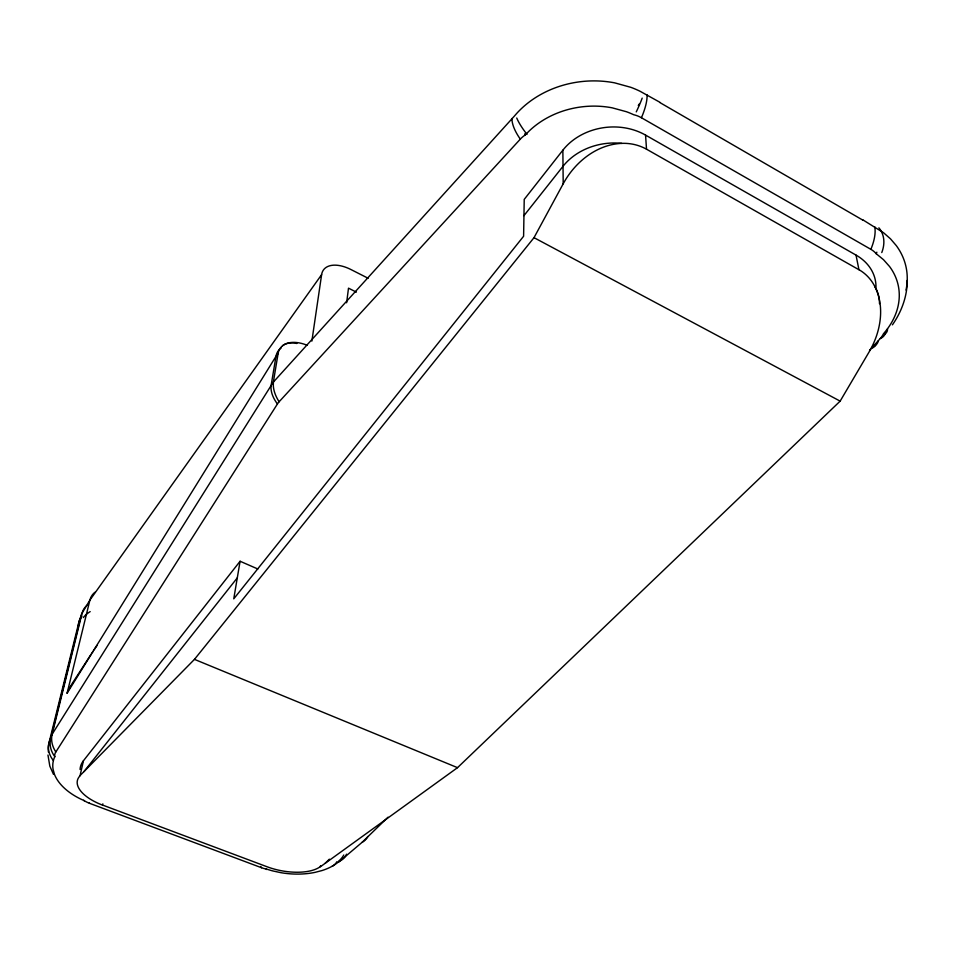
<?xml version="1.0" encoding="UTF-8"?>
<svg xmlns="http://www.w3.org/2000/svg" width="955" height="955" viewBox="0 0 955 955"><rect width="100%" height="100%" fill="white"/><g stroke="black" fill="none" stroke-linecap="round" stroke-linejoin="round"><path stroke-width="1.43" d="M907.214 280.495C907.286 296.396 901.472 311.915 892.412 324.843M320.51 865.815L320.414 866.746L457.517 767.665L840.149 401.136L869.169 351.834C880.57 332.495 885.273 307.116 874.78 286.393A51.988 45.398 -55.8 0 0 858.987 269.692M346.629 302.771L348.503 288.159L356.37 292.123M311.867 341.09L321.62 274.646A30.918 17.369 36.8 0 1 350.903 269.525L368.164 278.275M296.945 343.478A32.924 18.993 42.6 0 0 282.584 345.71L281.522 346.665A32.84 19.709 36.7 0 0 278.108 353.481L273.381 381.928L52.155 734.216A27.444 16.378 10.9 0 0 50.627 738.704A27.194 23.242 12.9 0 0 54.865 756.718M257.826 568.989L240.087 561.254L233.76 598.833L523.603 236.255L524.223 199.404L562.865 150.186A58.601 48.884 -6.3 0 1 645.556 135.097L856.014 255.092A57.085 43.548 -12.3 0 1 875.998 287.133M102.842 803.871L102.579 805.053L267.46 866.913A40.456 18.014 10.6 0 0 320.259 866.686M240.087 561.254L83.455 760.729L80.065 775.567L194.462 659.368L534.012 237.664L563.199 183.802C574.803 162.255 596.612 144.432 621.777 143.369A54.507 50.03 -62.1 0 1 646.559 149.219L858.951 269.74L856.014 255.092M50.627 738.704L80.698 617.228A63.496 40.814 10.8 0 0 78.131 628.187M281.164 347.966A32.912 20.198 32.9 0 0 275.983 356.358L67.101 693.223L89.913 600.074A25.845 19.016 32.1 0 1 94.927 592.255M67.101 693.223L67.614 691.814A18.563 3.689 -67.1 0 1 70.515 686.43M876.857 252.204L876.272 253.767L883.53 259.724L889.511 266.457A81.163 61.645 -12 0 1 886.968 329.463A80.936 61.466 -12 0 1 883.506 333.701A26.382 19.625 -12.6 0 1 880.307 338.488L869.539 350.33M70.539 686.287L70.968 685.559A68.45 13.895 -67.3 0 1 72.007 683.804L91.167 654.199M876.272 253.767A27.241 20.819 -14.1 0 0 870.865 249.327L641.426 117.74A27.958 23.672 -8.1 0 0 633.666 114.719A83.574 69.87 -5.2 0 0 626.48 111.735L612.155 107.82A83.574 69.87 -5.2 0 0 525.417 134.846A27.504 23.35 -2.5 0 0 520.32 139.132L279.111 401.78A24.042 17.835 8.8 0 0 277.439 403.953L55.438 752.612A19.709 11.639 10.8 0 0 54.757 756.778A59.365 35.001 10 0 0 53.408 760.538A59.64 35.168 10 0 0 53.086 769.384L54.459 774.326A59.64 35.168 10 0 0 80.411 798.905L84.374 800.72A19.243 11.162 10.1 0 0 89.555 803.31L261.539 867.725A18.42 10.505 6.5 0 0 266.923 869.169A56.99 32.948 6.2 0 0 272.963 870.972L281.021 872.703A57.037 32.971 6.2 0 0 315.043 872.369L322.086 870.53A56.99 32.948 6.2 0 0 331.815 866.436A57.145 33.031 6.2 0 0 337.891 862.401A18.754 10.78 5.5 0 0 339.789 861.243L362.064 842.358L388.017 817.193M92.146 652.742L93.136 651.274M94.127 649.806L97.135 645.365M321.62 274.646L89.913 600.074L82.106 613.11A25.785 16.593 11.7 0 0 80.59 617.646M83.98 771.592L237.294 577.87M523.949 215.663L563.032 166.277A59.246 49.063 -6 0 1 621.777 143.369M278.108 353.481L275.983 356.358L271.22 384.805A33.461 20.926 33.1 0 0 277.439 403.953M659.965 102.316L640.041 91.25A94.378 79.444 -5.4 0 0 630.766 87.299L614.638 82.846A94.438 79.492 -5.4 0 0 514.327 116.164L273.512 381.916A33.461 19.673 42.9 0 0 279.111 401.78M325.13 863.332L329.38 859.166M340.398 860.753L340.446 860.718A25.928 18.814 50.9 0 0 346.558 854.188M338.81 861.888L337.891 862.401M194.462 659.368L457.517 767.665M534.012 237.664L840.149 401.136M862.998 219.937L883.602 232.781L890.514 238.869L896.268 245.578A91.74 70.181 -12.4 0 1 906.02 290.069M659.989 102.627L863.057 220.259M525.417 134.846L524.641 133.927M53.385 760.514L53.11 760.168A27.313 22.025 10.8 0 1 48.944 743.121L78.907 622.206A25.666 19.47 12.7 0 1 81.939 616.202M53.468 774.314L49.827 766.137L47.965 755.035M645.556 135.097L646.523 149.267M562.865 150.186L563.199 183.802M50.734 738.227A67.53 40.229 10.1 0 0 48.944 743.121A67.542 40.229 10.1 0 0 48.442 752.158M83.336 617.563A25.558 14.253 -13.7 0 1 90.176 611.606M87.932 604.658A25.654 19.136 29.6 0 0 82.106 613.11L52.155 734.216A27.229 21.714 30 0 0 55.82 751.943M261.539 867.725A26.131 8.368 -69.1 0 1 260.763 866.495M336.888 861.72A25.916 16.438 62.5 0 1 332.149 866.28M282.573 345.698A33.079 19.852 36.7 0 1 307.414 345.364M84.35 800.768A27.158 7.067 -53.4 0 1 83.646 800.29M343.776 855.023A25.952 19.363 84.1 0 1 338.559 861.183M520.32 139.132A38.248 16.498 44.1 0 1 511.952 118.539M874.708 226.717A37.627 16.927 -58.1 0 1 870.865 249.327M647.036 94.82A39.585 12.785 -60.4 0 1 641.426 117.74M527.005 134.38A38.26 9.634 46.6 0 1 516.75 118.014M638.31 105.539A38.845 2.555 -63.6 0 1 639.098 104.119M878.887 227.827A37.543 27.779 -32.3 0 1 881.775 252.562M878.385 340.708A35.574 16.82 38.4 0 1 873.085 346.772M875.699 344.898A35.49 15.376 43.6 0 1 871.64 348.277M89.555 803.31A27.05 6.172 -67.9 0 1 89.281 802.749M367.89 836.473A26.251 19.028 48.8 0 1 362.064 842.358M885.583 332.459A35.729 16.736 38.3 0 1 880.307 338.488M642.19 98.102A39.585 5.36 -61.1 0 1 636.269 111.866M887.517 328.783A35.801 13.334 33.2 0 1 884.748 334.035M266.755 869.504A26.072 8.619 -78 0 1 266.182 869.11M80.065 769.455A41.626 24.544 9.8 0 1 83.455 760.729M102.519 805.113A42.139 19.136 13.1 0 1 80.232 775.639M874.78 286.393A57.694 43.667 -12 0 1 879.495 303.714"/></g></svg>
